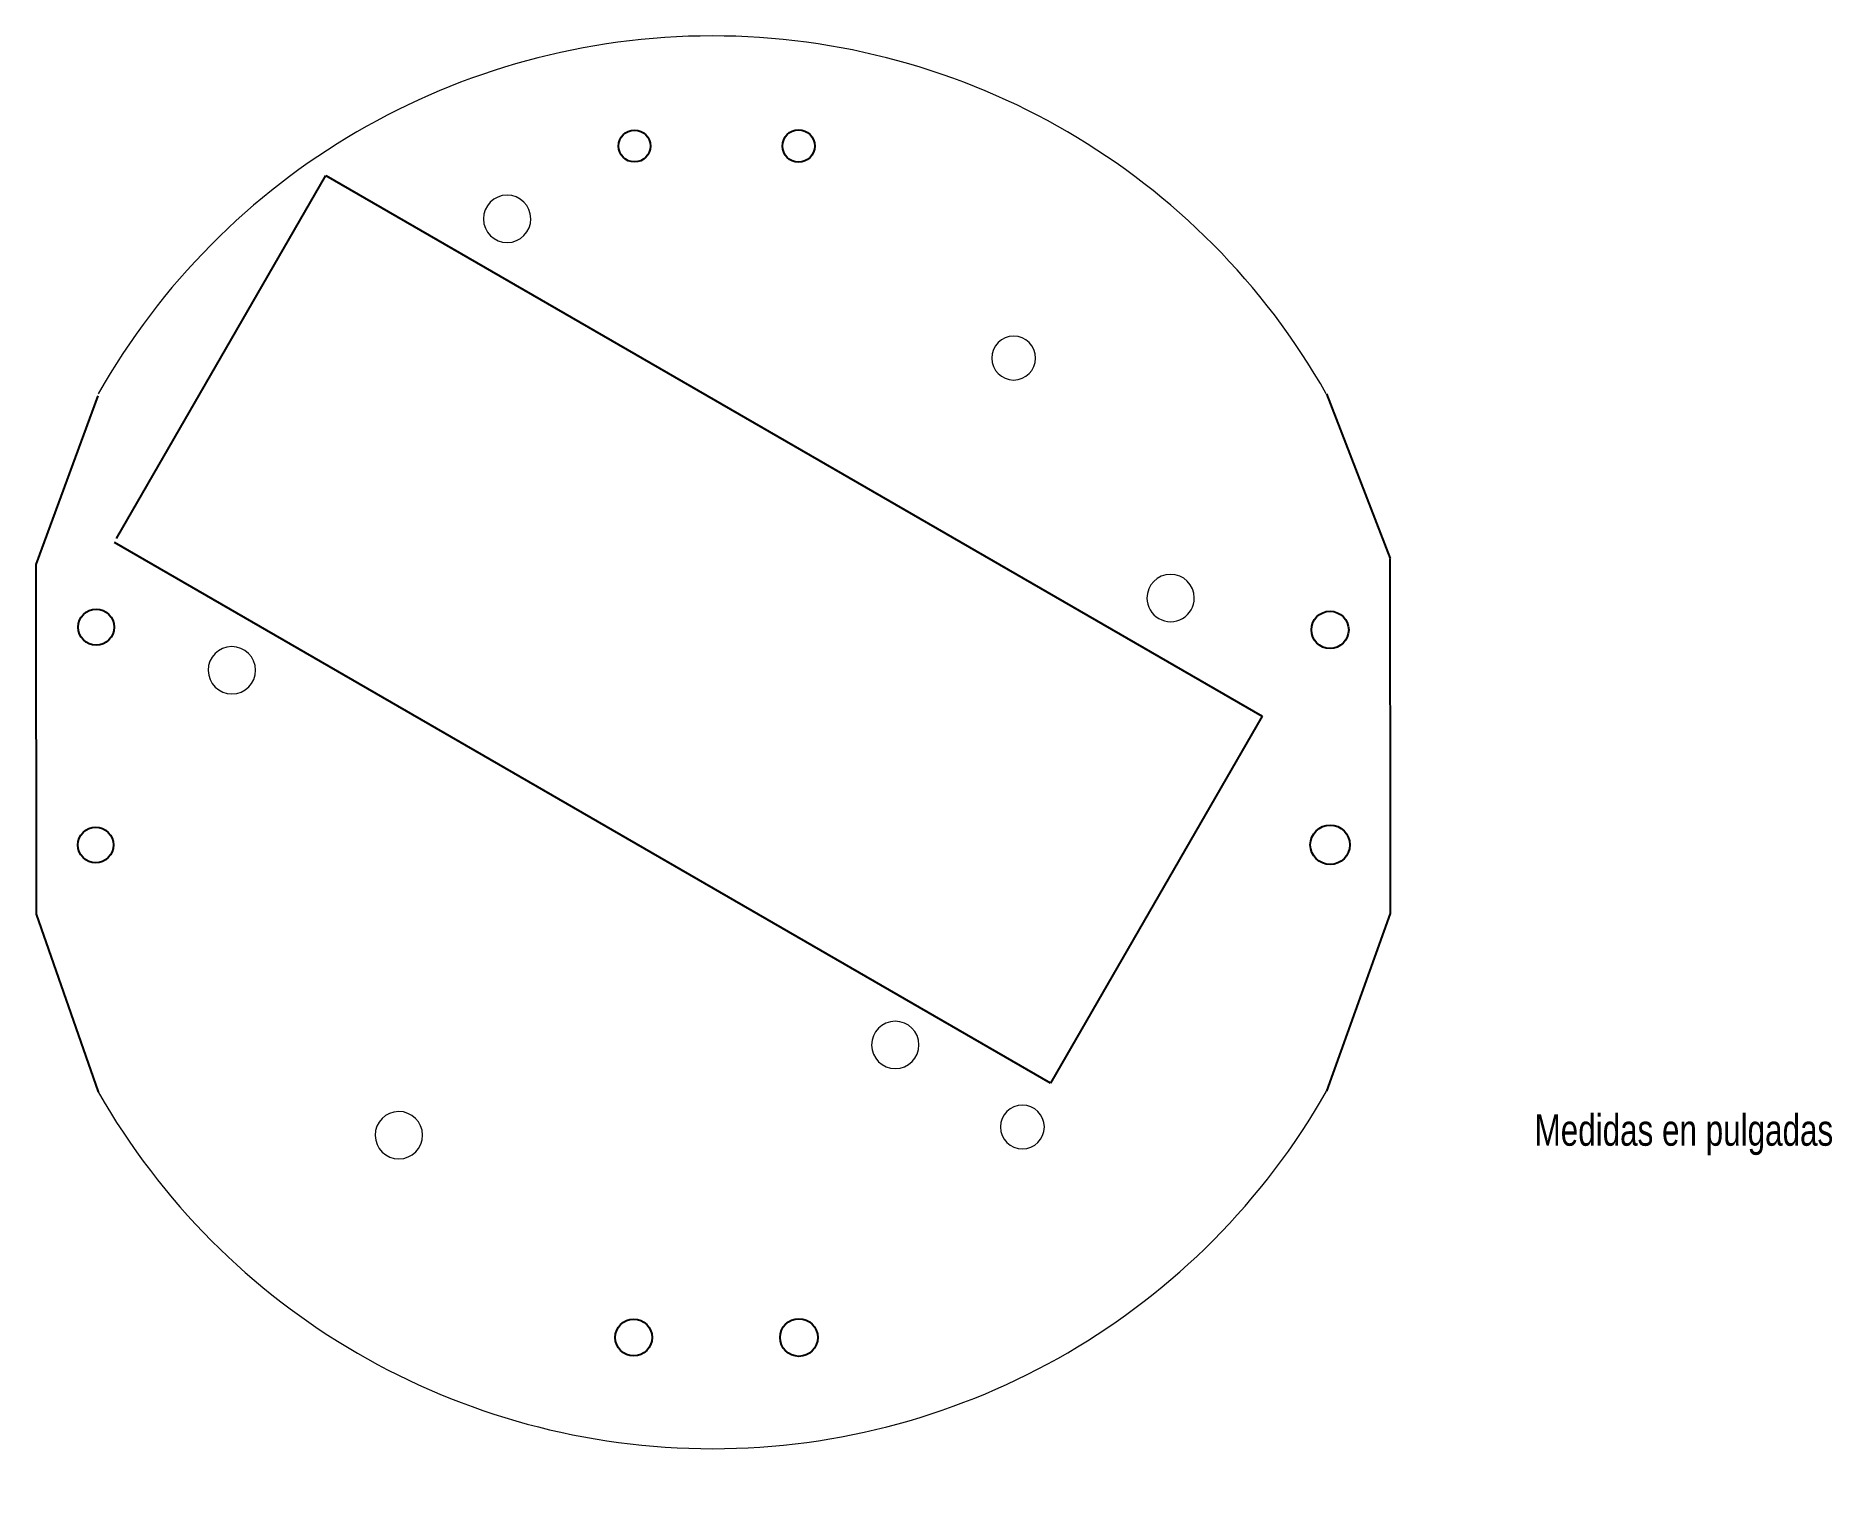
# Model space of a CAD drawing. Header units: inches. Extents: x -2.22 to 3.51, y 0 to 4.6.
import ezdxf

# ---------------------------------------------------------------- set-up
doc = ezdxf.new("R2010")
doc.units = ezdxf.units.IN
doc.header["$MEASUREMENT"] = 0
doc.layers.add('NOTES', color=7, linetype='CONTINUOUS')
doc.layers.add('SSTOP', color=4, linetype='CONTINUOUS')
doc.styles.get("Standard").update_dxf_attribs({"font": 'txt', "width": 0.75})

msp = doc.modelspace()

# ---------------------------------------------------------------- linework, layer by layer
at = {"layer": 'NOTES'}
for p, q in [((-1.963981, 2.999336), (-1.295043, 4.157971)), ((-1.295043, 4.157971), (1.694308, 2.432068)), ((-2.023359, 3.454456), (-2.220909, 2.915653)), ((1.899878, 3.460934), (2.103109, 2.934848)), ((1.018072, 1.260792), (-1.969654, 2.985756)), ((2.101129, 2.933857), (2.103133, 2.000393)), ((-2.220909, 2.915653), (-2.220444, 1.799624)), ((1.694308, 2.432068), (1.018072, 1.260792)), ((2.102166, 2.019007), (2.102166, 1.802409)), ((-2.220444, 1.799624), (-2.022017, 1.232613)), ((2.102166, 1.802409), (1.899641, 1.234923))]:
    msp.add_line(p, q, dxfattribs=at)
msp.add_lwpolyline([(0, 0)], dxfattribs=at)
for centre, radius in [((-0.309847, 4.251783), 0.050787), ((0.213942, 4.251783), 0.051641), ((-2.028344, 2.715791), 0.057439), ((1.910721, 2.707469), 0.059478), ((-2.030233, 2.02079), 0.056854), ((1.910721, 2.02138), 0.063032), ((-0.312521, 0.448668), 0.058811), ((0.214953, 0.448663), 0.060115)]:
    msp.add_circle(centre, radius, dxfattribs=at)
at = {"layer": 'SSTOP', "color": 7, "linetype": 'CONTINUOUS', "lineweight": 0}
for points in [[(-0.640847, 4.019755, 1), (-0.792047, 4.018955, 1)], [(-0.640847, 4.019755, 1), (-0.792047, 4.018955, 1)], [(-0.640847, 4.019755, 1), (-0.792047, 4.018955, 1)], [(0.830542, 3.57477, 1), (0.970542, 3.57477, 1)], [(0.830542, 3.57477, 1), (0.970542, 3.57477, 1)], [(0.830542, 3.57477, 1), (0.970542, 3.57477, 1)], [(0.830542, 3.57477, 1), (0.970542, 3.57477, 1)], [(0.830542, 3.57477, 1), (0.970542, 3.57477, 1)], [(1.477245, 2.809416, 1), (1.326045, 2.808616, 1)], [(1.477245, 2.809416, 1), (1.326045, 2.808616, 1)], [(1.477245, 2.809416, 1), (1.326045, 2.808616, 1)], [(-1.519783, 2.578876, 1), (-1.670983, 2.578076, 1)], [(-1.519783, 2.578876, 1), (-1.670983, 2.578076, 1)], [(-1.519783, 2.578876, 1), (-1.670983, 2.578076, 1)], [(0.598309, 1.382946, 1), (0.447109, 1.382146, 1)], [(0.598309, 1.382946, 1), (0.447109, 1.382146, 1)], [(0.598309, 1.382946, 1), (0.447109, 1.382146, 1)], [(-0.986658, 1.09477, 1), (-1.137858, 1.09397, 1)], [(-0.986658, 1.09477, 1), (-1.137858, 1.09397, 1)], [(-0.986658, 1.09477, 1), (-1.137858, 1.09397, 1)], [(0.858709, 1.12067, 1), (0.998709, 1.12067, 1)], [(0.858709, 1.12067, 1), (0.998709, 1.12067, 1)], [(0.858709, 1.12067, 1), (0.998709, 1.12067, 1)]]:
    msp.add_lwpolyline(points, format="xyb", close=True, dxfattribs=at)
for centre, radius, start, end in [((-0.06169, 2.349971), 2.253208, 29.533242, 150.475725), ((-0.06169, 2.349971), 2.253208, 29.533242, 150.475725), ((-0.06186, 2.349971), 2.256167, 209.685345, 330.38237)]:
    msp.add_arc(centre, radius, start, end, dxfattribs=at)

# ---------------------------------------------------------------- texts
at = {"layer": 'NOTES', "insert": (2.563663, 1.160746), "char_height": 0.1, "width": 100, "attachment_point": 1}
msp.add_mtext('Medidas\\~en\\~pulgadas', dxfattribs=at)

doc.saveas('drawing.dxf')
